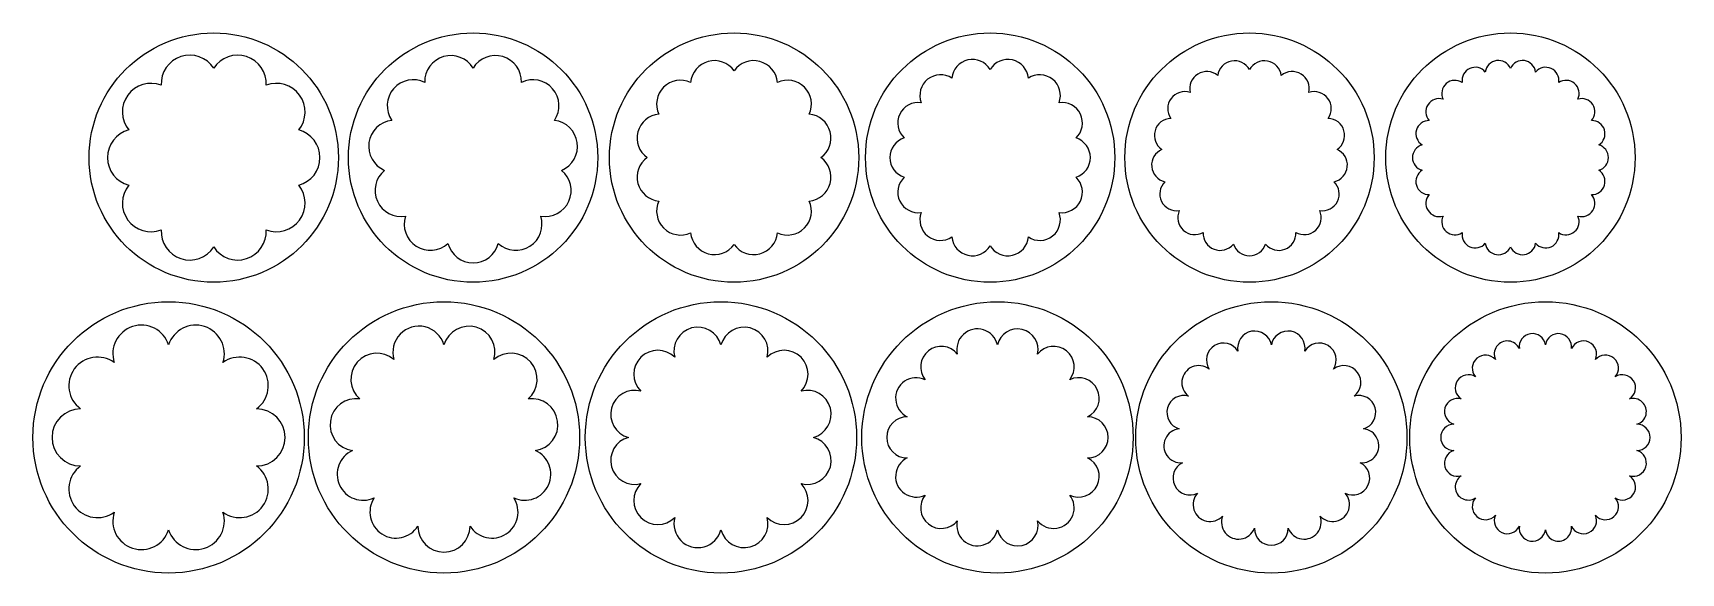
# Model space of a CAD drawing. Extents: x -352 to 163, y 257 to 426.
import ezdxf

# ---------------------------------------------------------------- set-up
doc = ezdxf.new("R2010")
doc.units = 0
doc.layers.get('0').update_dxf_attribs({"linetype": 'CONTINUOUS'})

msp = doc.modelspace()

# ---------------------------------------------------------------- linework, layer by layer
for centre, radius in [((-295.932786, 386.677502), 38.970788), ((-214.835152, 386.677502), 38.970788), ((-133.238782, 386.677502), 38.970788), ((-53.165101, 386.677502), 38.970788), ((27.932533, 386.677502), 38.970788), ((109.528903, 386.677502), 38.970788), ((-310.045397, 299.200609), 42.412496), ((-223.940063, 299.200609), 42.412496), ((-137.335991, 299.200609), 42.412496), ((-50.888872, 299.200609), 42.412496), ((34.761218, 299.200609), 42.412496), ((120.454799, 299.200609), 42.412496)]:
    msp.add_circle(centre, radius)
for centre, radius, start, end in [((-303.43249, 409.759218), 8.935545, 32.932533, 183.067467), ((-288.433082, 409.759218), 8.935545, 356.932533, 147.067467), ((-221.811076, 410.435318), 8.146587, 31.096332, 181.630941), ((-207.859228, 410.435318), 8.146587, 358.369059, 148.903668), ((-139.357599, 409.513236), 7.48402, 35.156308, 174.843692), ((-127.119966, 409.513236), 7.48402, 5.156308, 144.843692), ((-68.690767, 406.146071), 6.434422, 56.267579, 200.875278), ((-58.706147, 410.95441), 6.434422, 30.553293, 175.160992), ((-47.624055, 410.95441), 6.434422, 4.839008, 149.446707), ((-37.639436, 406.146071), 6.434422, 339.124722, 123.732421), ((14.559262, 408.276077), 5.313307, 49.710938, 193.818474), ((23.264634, 411.648556), 5.313307, 28.534467, 172.642004), ((32.600432, 411.648556), 5.313307, 7.357996, 151.465533), ((41.305804, 408.276077), 5.313307, 346.181526, 130.289062), ((98.510649, 410.804112), 4.11518, 39.835064, 189.255845), ((105.754217, 412.931016), 4.11518, 23.471427, 172.892209), ((113.303588, 412.931016), 4.11518, 7.107791, 156.528573), ((120.547156, 410.804112), 4.11518, 350.744155, 140.164936), ((-315.567266, 400.942787), 8.935545, 68.932533, 219.067467), ((-276.298306, 400.942787), 8.935545, 320.932533, 111.067467), ((-233.548117, 402.892379), 8.146587, 63.823605, 214.358214), ((-196.122186, 402.892379), 8.146587, 325.641786, 116.176395), ((-149.9557, 403.39442), 7.48402, 65.156308, 204.843692), ((-116.521865, 403.39442), 7.48402, 335.156308, 114.843692), ((7.660024, 401.98659), 5.313307, 70.887408, 214.994945), ((48.205042, 401.98659), 5.313307, 325.005055, 109.112592), ((92.159714, 406.722614), 4.11518, 56.1987, 205.619482), ((126.898091, 406.722614), 4.11518, 334.380518, 123.8013), ((-75.600338, 397.481743), 6.434422, 81.981865, 226.589564), ((-30.729865, 397.481743), 6.434422, 313.410436, 98.018135), ((87.215928, 401.01718), 4.11518, 72.562336, 221.983118), ((131.841878, 401.01718), 4.11518, 318.016882, 107.437664), ((-239.343925, 390.201332), 8.146587, 96.550877, 247.085486), ((-190.326379, 390.201332), 8.146587, 292.914514, 83.449123), ((-156.074516, 392.796319), 7.48402, 95.156308, 234.843692), ((-110.403049, 392.796319), 7.48402, 305.156308, 84.843692), ((3.498701, 393.629527), 5.313307, 92.063879, 236.171415), ((52.366365, 393.629527), 5.313307, 303.828585, 87.936121), ((84.079806, 394.150031), 4.11518, 88.925973, 238.346755), ((134.978, 394.150031), 4.11518, 301.653245, 91.074027), ((-320.202338, 386.677502), 8.935545, 104.932533, 255.067467), ((-271.663234, 386.677502), 8.935545, 284.932533, 75.067467), ((-78.066335, 386.677502), 6.434422, 107.696151, 252.303849), ((-28.263867, 386.677502), 6.434422, 287.696151, 72.303849), ((-156.074516, 380.558686), 7.48402, 125.156308, 264.843692), ((-110.403049, 380.558686), 7.48402, 275.156308, 54.843692), ((2.637302, 384.333554), 5.313307, 113.240349, 257.347886), ((53.227764, 384.333554), 5.313307, 282.652114, 66.759651), ((83.005418, 386.677502), 4.11518, 105.289609, 254.710391), ((136.052387, 386.677502), 4.11518, 285.289609, 74.710391), ((-237.35837, 376.391493), 8.146587, 129.27815, 279.812759), ((-192.311934, 376.391493), 8.146587, 260.187241, 50.72185), ((84.079806, 379.204973), 4.11518, 121.653245, 271.074027), ((134.978, 379.204973), 4.11518, 268.925973, 58.346755), ((-315.567266, 372.412217), 8.935545, 140.932533, 291.067467), ((-276.298306, 372.412217), 8.935545, 248.932533, 39.067467), ((-75.600338, 375.873262), 6.434422, 133.410436, 278.018135), ((-30.729865, 375.873262), 6.434422, 261.981865, 46.589564), ((5.192164, 375.354144), 5.313307, 134.41682, 278.524356), ((50.672902, 375.354144), 5.313307, 261.475644, 45.58318), ((-149.9557, 369.960585), 7.48402, 155.156308, 294.843692), ((-116.521865, 369.960585), 7.48402, 245.156308, 24.843692), ((87.215928, 372.337824), 4.11518, 138.016882, 287.437664), ((131.841878, 372.337824), 4.11518, 252.562336, 41.983118), ((-228.221852, 365.84739), 8.146587, 162.005423, 312.540032), ((-201.448452, 365.84739), 8.146587, 227.459968, 17.994577), ((-68.690767, 367.208933), 6.434422, 159.124722, 303.732421), ((-37.639436, 367.208933), 6.434422, 236.267579, 20.875278), ((10.81824, 367.904016), 5.313307, 155.593291, 299.700827), ((45.046827, 367.904016), 5.313307, 240.299173, 24.406709), ((92.159714, 366.63239), 4.11518, 154.380518, 303.8013), ((126.898091, 366.63239), 4.11518, 236.1987, 25.619482), ((-303.43249, 363.595787), 8.935545, 176.932533, 327.067467), ((-288.433082, 363.595787), 8.935545, 212.932533, 3.067467), ((-139.357599, 363.841768), 7.48402, 185.156308, 324.843692), ((-127.119966, 363.841768), 7.48402, 215.156308, 354.843692), ((-58.706147, 362.400594), 6.434422, 184.839008, 329.446707), ((-47.624055, 362.400594), 6.434422, 210.553293, 355.160992), ((18.755695, 362.989352), 5.313307, 176.769761, 320.877298), ((37.109371, 362.989352), 5.313307, 219.122702, 3.230239), ((98.510649, 362.550892), 4.11518, 170.744155, 320.164936), ((120.547156, 362.550892), 4.11518, 219.835064, 9.255845), ((-214.835152, 361.9167), 8.146587, 194.732695, 345.267305), ((27.932533, 361.273904), 5.313307, 197.946232, 342.053768), ((105.754217, 360.423989), 4.11518, 187.107791, 336.528573), ((113.303588, 360.423989), 4.11518, 203.471427, 352.892209), ((-318.543606, 325.355405), 8.935545, 18, 198), ((-301.547189, 325.355405), 8.935545, 342, 162), ((-231.756656, 325.821481), 8.146587, 16.363636, 196.363636), ((-216.12347, 325.821481), 8.146587, 343.636364, 163.636364), ((-144.564999, 326.179633), 7.48402, 15, 195), ((-130.106983, 326.179633), 7.48402, 345, 165), ((-57.16197, 326.684847), 6.434422, 12.857143, 192.857143), ((-44.615774, 326.684847), 6.434422, 347.142857, 167.142857), ((29.53838, 327.140323), 5.313307, 10.588235, 190.588235), ((39.984055, 327.140323), 5.313307, 349.411765, 169.411765), ((116.381505, 327.530989), 4.11518, 8.181818, 188.181818), ((124.528092, 327.530989), 4.11518, 351.818182, 171.818182), ((-244.90813, 317.369542), 8.146587, 49.090909, 229.090909), ((-202.971996, 317.369542), 8.146587, 310.909091, 130.909091), ((-157.086008, 318.950626), 7.48402, 45, 225), ((-117.585974, 318.950626), 7.48402, 315, 135), ((-68.465702, 321.241256), 6.434422, 38.571429, 218.571429), ((-33.312043, 321.241256), 6.434422, 321.428571, 141.428571), ((19.798078, 323.366909), 5.313307, 31.764706, 211.764706), ((49.724357, 323.366909), 5.313307, 328.235294, 148.235294), ((101.711566, 320.831452), 4.11518, 40.909091, 220.909091), ((108.564912, 325.23583), 4.11518, 24.545455, 204.545455), ((132.344686, 325.23583), 4.11518, 335.454545, 155.454545), ((139.198031, 320.831452), 4.11518, 319.090909, 139.090909), ((-332.293996, 315.365162), 8.935545, 54, 234), ((-287.796799, 315.365162), 8.935545, 306, 126), ((12.078631, 316.329704), 5.313307, 52.941176, 232.941176), ((57.443805, 316.329704), 5.313307, 307.058824, 127.058824), ((-76.288127, 311.432245), 6.434422, 64.285714, 244.285714), ((-25.489618, 311.432245), 6.434422, 295.714286, 115.714286), ((96.376686, 314.674672), 4.11518, 57.272727, 237.272727), ((144.532911, 314.674672), 4.11518, 302.727273, 122.727273), ((-251.402391, 303.149096), 8.146587, 81.818182, 261.818182), ((-196.477736, 303.149096), 8.146587, 278.181818, 98.181818), ((-164.315015, 306.429617), 7.48402, 75, 255), ((-110.356967, 306.429617), 7.48402, 285, 105), ((7.422593, 306.979118), 5.313307, 74.117647, 254.117647), ((62.099843, 306.979118), 5.313307, 285.882353, 105.882353), ((92.992471, 307.264276), 4.11518, 73.636364, 253.636364), ((147.917126, 307.264276), 4.11518, 286.363636, 106.363636), ((-337.546177, 299.200609), 8.935545, 90, 270), ((-282.544618, 299.200609), 8.935545, 270, 90), ((-79.079918, 299.200609), 6.434422, 90, 270), ((-22.697826, 299.200609), 6.434422, 270, 90), ((-164.315015, 291.971601), 7.48402, 105, 285), ((-110.356967, 291.971601), 7.48402, 255, 75), ((6.458787, 296.578003), 5.313307, 95.294118, 275.294118), ((63.063648, 296.578003), 5.313307, 264.705882, 84.705882), ((91.833091, 299.200609), 4.11518, 90, 270), ((149.076506, 299.200609), 4.11518, 270, 90), ((-249.177556, 287.675032), 8.146587, 114.545455, 294.545455), ((-198.70257, 287.675032), 8.146587, 245.454545, 65.454545), ((92.992471, 291.136942), 4.11518, 106.363636, 286.363636), ((147.917126, 291.136942), 4.11518, 253.636364, 73.636364), ((-332.293996, 283.036056), 8.935545, 126, 306), ((-287.796799, 283.036056), 8.935545, 234, 54), ((-76.288127, 286.968973), 6.434422, 115.714286, 295.714286), ((-25.489618, 286.968973), 6.434422, 244.285714, 64.285714), ((9.317382, 286.531084), 5.313307, 116.470588, 296.470588), ((60.205053, 286.531084), 5.313307, 243.529412, 63.529412), ((-157.086008, 279.450592), 7.48402, 135, 315), ((-117.585974, 279.450592), 7.48402, 225, 45), ((96.376686, 283.726546), 4.11518, 122.727273, 302.727273), ((144.532911, 283.726546), 4.11518, 237.272727, 57.272727), ((-238.939996, 275.860258), 8.146587, 147.272727, 327.272727), ((-208.94013, 275.860258), 8.146587, 212.727273, 32.727273), ((-68.465702, 277.159962), 6.434422, 141.428571, 321.428571), ((-33.312043, 277.159962), 6.434422, 218.571429, 38.571429), ((15.612308, 278.195255), 5.313307, 137.647059, 317.647059), ((53.910128, 278.195255), 5.313307, 222.352941, 42.352941), ((101.711566, 277.569766), 4.11518, 139.090909, 319.090909), ((139.198031, 277.569766), 4.11518, 220.909091, 40.909091), ((-318.543606, 273.045813), 8.935545, 162, 342), ((-301.547189, 273.045813), 8.935545, 198, 18), ((-144.564999, 272.221585), 7.48402, 165, 345), ((-130.106983, 272.221585), 7.48402, 195, 15), ((-57.16197, 271.716371), 6.434422, 167.142857, 347.142857), ((-44.615774, 271.716371), 6.434422, 192.857143, 12.857143), ((24.4934, 272.696316), 5.313307, 158.823529, 338.823529), ((45.029036, 272.696316), 5.313307, 201.176471, 21.176471), ((108.564912, 273.165388), 4.11518, 155.454545, 335.454545), ((132.344686, 273.165388), 4.11518, 204.545455, 24.545455), ((-223.940063, 271.45588), 8.146587, 180, 0), ((34.761218, 270.776928), 5.313307, 180, 0), ((116.381505, 270.870229), 4.11518, 171.818182, 351.818182), ((124.528092, 270.870229), 4.11518, 188.181818, 8.181818)]:
    msp.add_arc(centre, radius, start, end)

doc.saveas('drawing.dxf')
